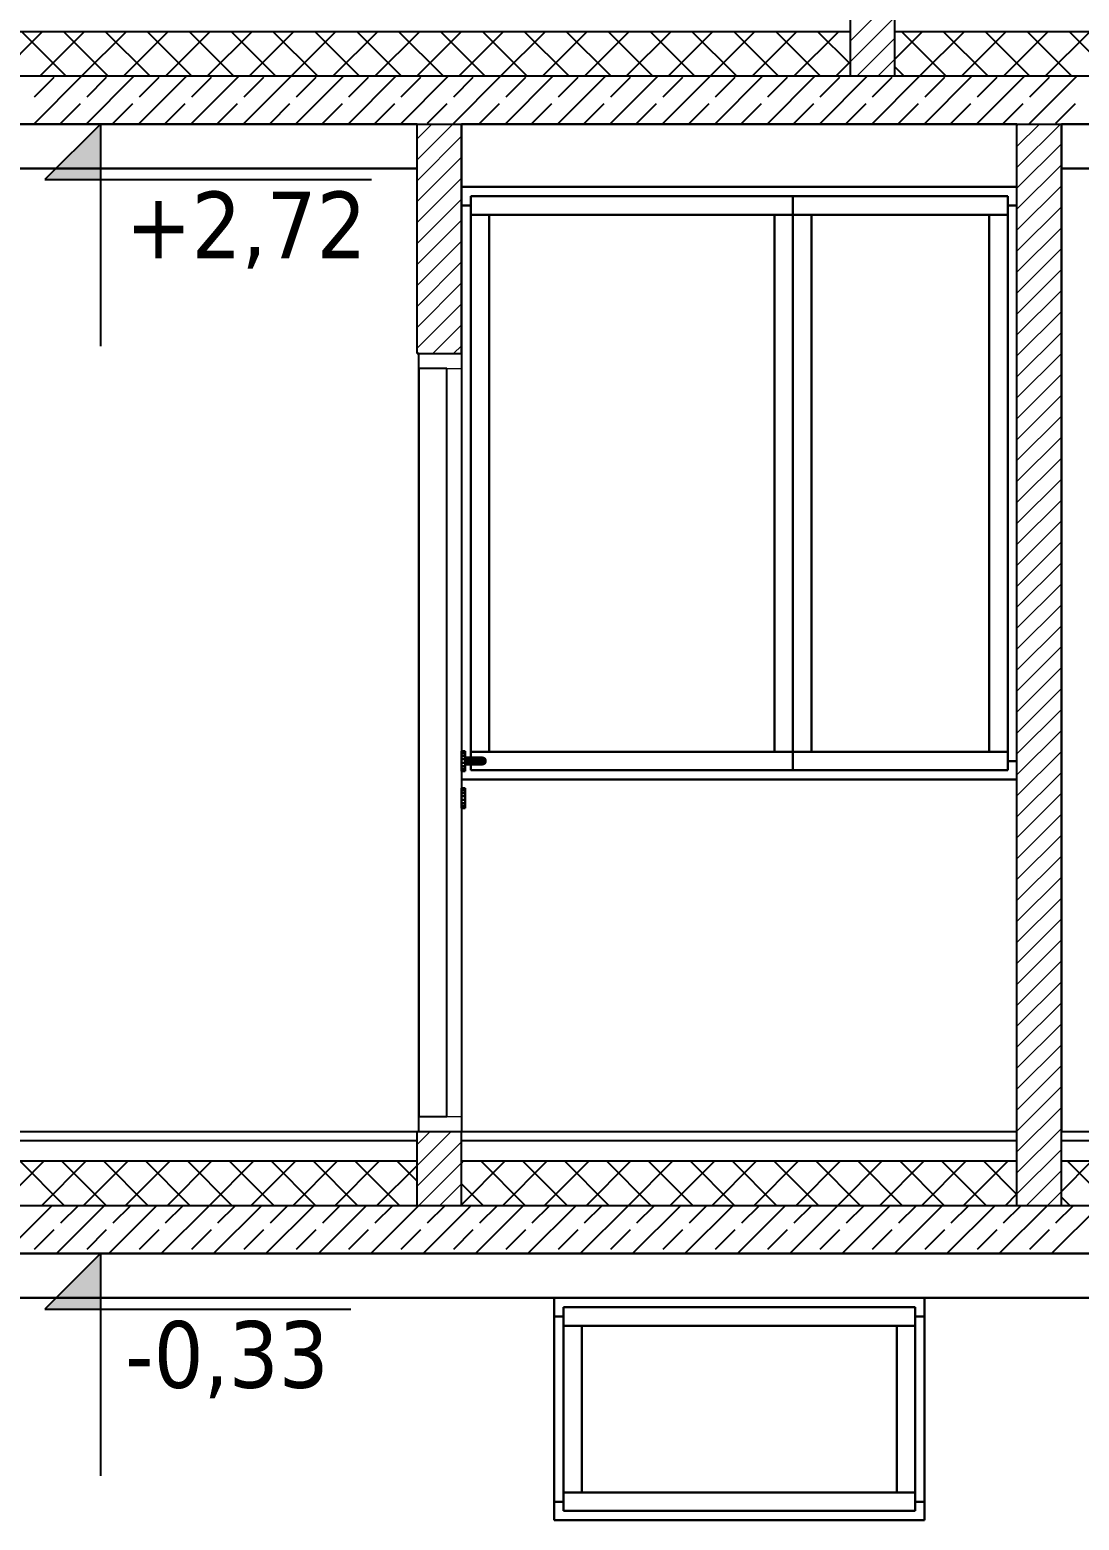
# Model space of a CAD drawing. Header units: millimetres. Extents: x 4647 to 73915, y -13612 to -8141.
# Drawn here: x 6722.8 to 7006.2, y -11178.6 to -10776.1 of the extents above; entities that cross this region are included whole.
import ezdxf

# ---------------------------------------------------------------- set-up
doc = ezdxf.new("R2010")
doc.units = ezdxf.units.MM
for name, color, linetype in [('Drzwi ArchiCAD', 7, 'Continuous'), ('Konstrukcja - wieńce', 7, 'Continuous'), ('Konstrukcja - Ściany zew', 7, 'Continuous'), ('Okna ArchiCADa', 7, 'Continuous'), ('WIDOK', 7, 'Continuous'), ('Wymiarowanie - Ogólne', 7, 'Continuous')]:
    doc.layers.add(name, color=color, linetype=linetype)
doc.styles.add('GENERATED_STYLE_2', font='tahoma.ttf')

msp = doc.modelspace()

# ---------------------------------------------------------------- hatches: boundary and pattern name
at = {"layer": 'Wymiarowanie - Ogólne', "linetype": 'Continuous', "lineweight": 25}
for points in [[(6741.93, -10801.57), (6726.93, -10816.57), (6741.93, -10816.57)], [(6741.93, -11106.57), (6726.93, -11121.57), (6741.93, -11121.57)]]:
    msp.add_hatch(color=161, dxfattribs=at).paths.add_polyline_path(points, flags=0)

# ---------------------------------------------------------------- linework, layer by layer
for p, q in [((6827.4, -10801.57), (6672.4, -10801.57)), ((6827.4, -10813.57), (6827.4, -10801.57)), ((6839.4, -10801.57), (6839.4, -10818.57)), ((6989.39, -10801.57), (6839.4, -10801.57)), ((6989.39, -10818.57), (6989.39, -10801.57)), ((7001.39, -10801.57), (7001.39, -10813.57)), ((7374.4, -10801.57), (7001.39, -10801.57)), ((6672.4, -10813.57), (6827.4, -10813.57)), ((6827.4, -10813.57), (6672.4, -10813.57)), ((6827.4, -10863.57), (6827.4, -10813.57)), ((7001.39, -10813.57), (7374.4, -10813.57)), ((7001.39, -10813.57), (7001.39, -11073.57)), ((7374.4, -10813.57), (7001.39, -10813.57)), ((6839.4, -10818.57), (6989.39, -10818.57)), ((6989.39, -10818.57), (6839.4, -10818.57)), ((6839.4, -10818.57), (6839.4, -10823.57)), ((6841.89, -10823.57), (6841.89, -10821.07)), ((6841.89, -10821.07), (6986.89, -10821.07)), ((6841.89, -10821.07), (6841.89, -10826.07)), ((6928.89, -10821.07), (6841.89, -10821.07)), ((6928.89, -10826.07), (6928.89, -10821.07)), ((6928.89, -10821.07), (6928.89, -10826.07)), ((6986.89, -10821.07), (6928.89, -10821.07)), ((6986.89, -10821.07), (6986.89, -10823.57)), ((6986.89, -10826.07), (6986.89, -10821.07)), ((6989.39, -10823.57), (6989.39, -10818.57)), ((6839.4, -10823.57), (6839.4, -10970.87)), ((6841.89, -10823.57), (6839.4, -10823.57)), ((6839.4, -10823.57), (6841.89, -10823.57)), ((6841.89, -10972.58), (6841.89, -10823.57)), ((6989.39, -10823.57), (6986.89, -10823.57)), ((6986.89, -10823.57), (6986.89, -10973.57)), ((6986.89, -10823.57), (6989.39, -10823.57)), ((6989.39, -10973.57), (6989.39, -10823.57)), ((6846.89, -10826.07), (6841.89, -10826.07)), ((6841.89, -10826.07), (6841.89, -10971.07)), ((6841.89, -10826.07), (6846.89, -10826.07)), ((6846.89, -10971.07), (6846.89, -10826.07)), ((6846.89, -10826.07), (6923.89, -10826.07)), ((6923.89, -10826.07), (6846.89, -10826.07)), ((6846.89, -10826.07), (6846.89, -10971.07)), ((6928.89, -10826.07), (6923.89, -10826.07)), ((6923.89, -10826.07), (6923.89, -10971.07)), ((6923.89, -10826.07), (6928.89, -10826.07)), ((6923.89, -10971.07), (6923.89, -10826.07)), ((6928.89, -10971.07), (6928.89, -10826.07)), ((6933.89, -10826.07), (6928.89, -10826.07)), ((6928.89, -10826.07), (6928.89, -10971.07)), ((6928.89, -10826.07), (6933.89, -10826.07)), ((6933.89, -10971.07), (6933.89, -10826.07)), ((6933.89, -10826.07), (6981.89, -10826.07)), ((6981.89, -10826.07), (6933.89, -10826.07)), ((6933.89, -10826.07), (6933.89, -10971.07)), ((6986.89, -10826.07), (6981.89, -10826.07)), ((6981.89, -10826.07), (6981.89, -10971.07)), ((6981.89, -10826.07), (6986.89, -10826.07)), ((6981.89, -10971.07), (6981.89, -10826.07)), ((6986.89, -10971.07), (6986.89, -10826.07)), ((6827.9, -10863.57), (6827.4, -10863.57)), ((6827.9, -11073.57), (6827.9, -10863.57)), ((6835.4, -10867.57), (6827.9, -10867.57)), ((6827.9, -10867.57), (6827.9, -11069.57)), ((6835.4, -11069.57), (6835.4, -10867.57)), ((6839.41, -10970.87), (6839.4, -10970.87)), ((6839.4, -10970.87), (6839.4, -10971.03)), ((6839.4, -10970.87), (6840.4, -10970.87)), ((6839.4, -10971.03), (6839.41, -10971.03)), ((6839.41, -10971.03), (6839.4, -10971.03)), ((6839.4, -10971.03), (6839.4, -10971.5)), ((6839.4, -10971.5), (6839.41, -10971.5)), ((6839.41, -10971.5), (6839.4, -10971.5)), ((6839.4, -10971.5), (6839.4, -10972.22)), ((6839.4, -10972.22), (6839.41, -10972.22)), ((6839.41, -10972.22), (6839.4, -10972.22)), ((6839.4, -10972.22), (6839.4, -10973.1)), ((6839.4, -10973.1), (6839.41, -10973.1)), ((6839.41, -10973.1), (6839.4, -10973.1)), ((6839.4, -10973.1), (6839.4, -10974.04)), ((6839.4, -10974.04), (6839.41, -10974.04)), ((6839.41, -10974.04), (6839.4, -10974.04)), ((6839.4, -10974.04), (6839.4, -10974.92)), ((6840.39, -10970.87), (6839.41, -10970.87)), ((6839.41, -10970.87), (6839.41, -10971.03)), ((6839.41, -10971.03), (6839.41, -10970.87)), ((6839.41, -10971.03), (6840.39, -10971.03)), ((6840.39, -10971.03), (6839.41, -10971.03)), ((6839.41, -10971.03), (6839.41, -10971.5)), ((6839.41, -10971.5), (6839.41, -10971.03)), ((6839.41, -10971.5), (6840.39, -10971.5)), ((6840.39, -10971.5), (6839.41, -10971.5)), ((6839.41, -10971.5), (6839.41, -10972.22)), ((6839.41, -10972.22), (6839.41, -10971.5)), ((6839.41, -10972.22), (6840.39, -10972.22)), ((6840.39, -10972.22), (6839.41, -10972.22)), ((6839.41, -10972.22), (6839.41, -10973.1)), ((6839.41, -10973.1), (6839.41, -10972.22)), ((6839.41, -10973.1), (6840.39, -10973.1)), ((6840.39, -10973.1), (6839.41, -10973.1)), ((6839.41, -10973.1), (6839.41, -10974.04)), ((6839.41, -10974.04), (6839.41, -10973.1)), ((6839.41, -10974.04), (6840.39, -10974.04)), ((6840.39, -10974.04), (6839.41, -10974.04)), ((6839.41, -10974.04), (6839.41, -10974.92)), ((6839.41, -10974.92), (6839.41, -10974.04)), ((6840.4, -10970.87), (6840.39, -10970.87)), ((6840.39, -10970.87), (6840.39, -10971.03)), ((6840.39, -10971.03), (6840.39, -10970.87)), ((6840.39, -10971.03), (6840.4, -10971.03)), ((6840.4, -10971.03), (6840.39, -10971.03)), ((6840.39, -10971.03), (6840.39, -10971.5)), ((6840.39, -10971.5), (6840.39, -10971.03)), ((6840.39, -10971.5), (6840.4, -10971.5)), ((6840.4, -10971.5), (6840.39, -10971.5)), ((6840.39, -10971.5), (6840.39, -10972.22)), ((6840.39, -10972.22), (6840.39, -10971.5)), ((6840.39, -10972.22), (6840.4, -10972.22)), ((6840.4, -10972.22), (6840.39, -10972.22)), ((6840.39, -10972.22), (6840.39, -10973.1)), ((6840.39, -10973.1), (6840.39, -10972.22)), ((6840.39, -10973.1), (6840.4, -10973.1)), ((6840.4, -10973.1), (6840.39, -10973.1)), ((6840.39, -10973.1), (6840.39, -10974.04)), ((6840.39, -10974.04), (6840.39, -10973.1)), ((6840.39, -10974.04), (6840.4, -10974.04)), ((6840.4, -10974.04), (6840.39, -10974.04)), ((6840.39, -10974.04), (6840.39, -10974.92)), ((6840.39, -10974.92), (6840.39, -10974.04)), ((6840.4, -10971.03), (6840.4, -10970.87)), ((6840.4, -10970.87), (6840.4, -10972.58)), ((6840.4, -10971.5), (6840.4, -10971.03)), ((6840.4, -10972.22), (6840.4, -10971.5)), ((6840.4, -10973.1), (6840.4, -10972.22)), ((6840.4, -10972.58), (6840.4, -10972.7)), ((6843.42, -10972.58), (6840.4, -10972.58)), ((6840.4, -10972.58), (6841.89, -10972.58)), ((6840.4, -10972.7), (6843.47, -10972.7)), ((6840.4, -10972.7), (6840.4, -10972.93)), ((6843.47, -10972.7), (6840.4, -10972.7)), ((6840.4, -10972.93), (6843.5, -10972.93)), ((6840.4, -10972.93), (6840.4, -10973.23)), ((6843.5, -10972.93), (6840.4, -10972.93)), ((6840.4, -10974.04), (6840.4, -10973.1)), ((6840.4, -10973.23), (6843.52, -10973.23)), ((6840.4, -10973.23), (6840.4, -10973.57)), ((6843.52, -10973.23), (6840.4, -10973.23)), ((6840.4, -10973.57), (6840.4, -10973.91)), ((6843.53, -10973.57), (6840.4, -10973.57)), ((6840.4, -10973.57), (6843.53, -10973.57)), ((6840.4, -10973.91), (6843.52, -10973.91)), ((6840.4, -10973.91), (6840.4, -10974.21)), ((6843.52, -10973.91), (6840.4, -10973.91)), ((6840.4, -10974.92), (6840.4, -10974.04)), ((6840.4, -10974.21), (6843.5, -10974.21)), ((6840.4, -10974.21), (6840.4, -10974.43)), ((6843.5, -10974.21), (6840.4, -10974.21)), ((6840.4, -10974.43), (6843.47, -10974.43)), ((6840.4, -10974.43), (6840.4, -10974.55)), ((6843.47, -10974.43), (6840.4, -10974.43)), ((6841.89, -10971.07), (6846.89, -10971.07)), ((6846.89, -10971.07), (6841.89, -10971.07)), ((6841.89, -10971.07), (6841.89, -10972.58)), ((6841.89, -10972.58), (6845.07, -10972.58)), ((6843.47, -10972.7), (6843.42, -10972.58)), ((6843.42, -10972.58), (6843.47, -10972.7)), ((6844.24, -10972.58), (6843.42, -10972.58)), ((6843.42, -10974.55), (6843.47, -10974.43)), ((6843.47, -10974.43), (6843.42, -10974.55)), ((6843.5, -10972.93), (6843.47, -10972.7)), ((6843.47, -10972.7), (6844.41, -10972.7)), ((6843.47, -10972.7), (6843.5, -10972.93)), ((6844.41, -10972.7), (6843.47, -10972.7)), ((6843.47, -10974.43), (6843.5, -10974.21)), ((6843.5, -10974.21), (6843.47, -10974.43)), ((6843.47, -10974.43), (6844.41, -10974.43)), ((6844.41, -10974.43), (6843.47, -10974.43)), ((6843.52, -10973.23), (6843.5, -10972.93)), ((6843.5, -10972.93), (6844.55, -10972.93)), ((6843.5, -10972.93), (6843.52, -10973.23)), ((6844.55, -10972.93), (6843.5, -10972.93)), ((6843.5, -10974.21), (6843.52, -10973.91)), ((6843.52, -10973.91), (6843.5, -10974.21)), ((6843.5, -10974.21), (6844.55, -10974.21)), ((6844.55, -10974.21), (6843.5, -10974.21)), ((6843.53, -10973.57), (6843.52, -10973.23)), ((6843.52, -10973.23), (6844.64, -10973.23)), ((6843.52, -10973.23), (6843.53, -10973.57)), ((6844.64, -10973.23), (6843.52, -10973.23)), ((6843.52, -10973.91), (6843.53, -10973.57)), ((6843.53, -10973.57), (6843.52, -10973.91)), ((6843.52, -10973.91), (6844.64, -10973.91)), ((6844.64, -10973.91), (6843.52, -10973.91)), ((6844.67, -10973.57), (6843.53, -10973.57)), ((6843.53, -10973.57), (6844.67, -10973.57)), ((6844.41, -10972.7), (6844.24, -10972.58)), ((6844.24, -10972.58), (6844.41, -10972.7)), ((6844.85, -10972.58), (6844.24, -10972.58)), ((6844.24, -10974.55), (6844.41, -10974.43)), ((6844.41, -10974.43), (6844.24, -10974.55)), ((6844.55, -10972.93), (6844.41, -10972.7)), ((6844.41, -10972.7), (6845.15, -10972.7)), ((6844.41, -10972.7), (6844.55, -10972.93)), ((6845.15, -10972.7), (6844.41, -10972.7)), ((6844.41, -10974.43), (6844.55, -10974.21)), ((6844.55, -10974.21), (6844.41, -10974.43)), ((6844.41, -10974.43), (6845.15, -10974.43)), ((6845.15, -10974.43), (6844.41, -10974.43)), ((6844.64, -10973.23), (6844.55, -10972.93)), ((6844.55, -10972.93), (6845.39, -10972.93)), ((6844.55, -10972.93), (6844.64, -10973.23)), ((6845.39, -10972.93), (6844.55, -10972.93)), ((6844.55, -10974.21), (6844.64, -10973.91)), ((6844.64, -10973.91), (6844.55, -10974.21)), ((6844.55, -10974.21), (6845.39, -10974.21)), ((6845.39, -10974.21), (6844.55, -10974.21)), ((6844.67, -10973.57), (6844.64, -10973.23)), ((6844.64, -10973.23), (6845.54, -10973.23)), ((6844.64, -10973.23), (6844.67, -10973.57)), ((6845.54, -10973.23), (6844.64, -10973.23)), ((6844.64, -10973.91), (6844.67, -10973.57)), ((6844.67, -10973.57), (6844.64, -10973.91)), ((6844.64, -10973.91), (6845.54, -10973.91)), ((6845.54, -10973.91), (6844.64, -10973.91)), ((6845.6, -10973.57), (6844.67, -10973.57)), ((6844.67, -10973.57), (6845.6, -10973.57)), ((6845.15, -10972.7), (6844.85, -10972.58)), ((6844.85, -10972.58), (6845.15, -10972.7)), ((6845.07, -10972.58), (6844.85, -10972.58)), ((6844.85, -10974.55), (6845.15, -10974.43)), ((6845.15, -10974.43), (6844.85, -10974.55)), ((6845.4, -10972.7), (6845.07, -10972.58)), ((6845.07, -10972.58), (6845.4, -10972.7)), ((6845.07, -10974.55), (6845.4, -10974.43)), ((6845.4, -10974.43), (6845.07, -10974.55)), ((6845.39, -10972.93), (6845.15, -10972.7)), ((6845.15, -10972.7), (6845.4, -10972.7)), ((6845.4, -10972.7), (6845.15, -10972.7)), ((6845.15, -10972.7), (6845.39, -10972.93)), ((6845.15, -10974.43), (6845.39, -10974.21)), ((6845.39, -10974.21), (6845.15, -10974.43)), ((6845.15, -10974.43), (6845.4, -10974.43)), ((6845.4, -10974.43), (6845.15, -10974.43)), ((6845.54, -10973.23), (6845.39, -10972.93)), ((6845.39, -10972.93), (6845.67, -10972.93)), ((6845.67, -10972.93), (6845.39, -10972.93)), ((6845.39, -10972.93), (6845.54, -10973.23)), ((6845.39, -10974.21), (6845.54, -10973.91)), ((6845.54, -10973.91), (6845.39, -10974.21)), ((6845.39, -10974.21), (6845.67, -10974.21)), ((6845.67, -10974.21), (6845.39, -10974.21)), ((6845.67, -10972.93), (6845.4, -10972.7)), ((6845.4, -10972.7), (6845.67, -10972.93)), ((6845.4, -10974.43), (6845.67, -10974.21)), ((6845.67, -10974.21), (6845.4, -10974.43)), ((6845.6, -10973.57), (6845.54, -10973.23)), ((6845.54, -10973.23), (6845.84, -10973.23)), ((6845.84, -10973.23), (6845.54, -10973.23)), ((6845.54, -10973.23), (6845.6, -10973.57)), ((6845.54, -10973.91), (6845.6, -10973.57)), ((6845.6, -10973.57), (6845.54, -10973.91)), ((6845.54, -10973.91), (6845.84, -10973.91)), ((6845.84, -10973.91), (6845.54, -10973.91)), ((6845.9, -10973.57), (6845.6, -10973.57)), ((6845.6, -10973.57), (6845.9, -10973.57)), ((6845.84, -10973.23), (6845.67, -10972.93)), ((6845.67, -10972.93), (6845.84, -10973.23)), ((6845.67, -10974.21), (6845.84, -10973.91)), ((6845.84, -10973.91), (6845.67, -10974.21)), ((6845.9, -10973.57), (6845.84, -10973.23)), ((6845.84, -10973.23), (6845.9, -10973.57)), ((6845.84, -10973.91), (6845.9, -10973.57)), ((6845.9, -10973.57), (6845.84, -10973.91)), ((6923.89, -10971.07), (6846.89, -10971.07)), ((6846.89, -10971.07), (6923.89, -10971.07)), ((6923.89, -10971.07), (6928.89, -10971.07)), ((6928.89, -10971.07), (6923.89, -10971.07)), ((6928.89, -10976.07), (6928.89, -10971.07)), ((6928.89, -10971.07), (6933.89, -10971.07)), ((6933.89, -10971.07), (6928.89, -10971.07)), ((6928.89, -10971.07), (6928.89, -10976.07)), ((6981.89, -10971.07), (6933.89, -10971.07)), ((6933.89, -10971.07), (6981.89, -10971.07)), ((6981.89, -10971.07), (6986.89, -10971.07)), ((6986.89, -10971.07), (6981.89, -10971.07)), ((6986.89, -10976.07), (6986.89, -10971.07)), ((6986.89, -10973.57), (6989.39, -10973.57)), ((6989.39, -10973.57), (6986.89, -10973.57)), ((6986.89, -10973.57), (6986.89, -10976.07)), ((6989.39, -10978.57), (6989.39, -10973.57)), ((6839.4, -10974.92), (6839.41, -10974.92)), ((6839.41, -10974.92), (6839.4, -10974.92)), ((6839.4, -10974.92), (6839.4, -10975.64)), ((6839.4, -10975.64), (6839.41, -10975.64)), ((6839.41, -10975.64), (6839.4, -10975.64)), ((6839.4, -10975.64), (6839.4, -10976.11)), ((6839.4, -10976.11), (6839.41, -10976.11)), ((6839.41, -10976.11), (6839.4, -10976.11)), ((6839.4, -10976.11), (6839.4, -10976.27)), ((6839.4, -10976.27), (6839.41, -10976.27)), ((6840.4, -10976.27), (6839.4, -10976.27)), ((6839.4, -10976.27), (6839.4, -10978.57)), ((6839.41, -10974.92), (6840.39, -10974.92)), ((6840.39, -10974.92), (6839.41, -10974.92)), ((6839.41, -10974.92), (6839.41, -10975.64)), ((6839.41, -10975.64), (6839.41, -10974.92)), ((6839.41, -10975.64), (6840.39, -10975.64)), ((6840.39, -10975.64), (6839.41, -10975.64)), ((6839.41, -10975.64), (6839.41, -10976.11)), ((6839.41, -10976.11), (6839.41, -10975.64)), ((6839.41, -10976.11), (6840.39, -10976.11)), ((6840.39, -10976.11), (6839.41, -10976.11)), ((6839.41, -10976.11), (6839.41, -10976.27)), ((6839.41, -10976.27), (6839.41, -10976.11)), ((6839.41, -10976.27), (6840.39, -10976.27)), ((6840.39, -10974.92), (6840.4, -10974.92)), ((6840.4, -10974.92), (6840.39, -10974.92)), ((6840.39, -10974.92), (6840.39, -10975.64)), ((6840.39, -10975.64), (6840.39, -10974.92)), ((6840.39, -10975.64), (6840.4, -10975.64)), ((6840.4, -10975.64), (6840.39, -10975.64)), ((6840.39, -10975.64), (6840.39, -10976.11)), ((6840.39, -10976.11), (6840.39, -10975.64)), ((6840.39, -10976.11), (6840.4, -10976.11)), ((6840.4, -10976.11), (6840.39, -10976.11)), ((6840.39, -10976.11), (6840.39, -10976.27)), ((6840.39, -10976.27), (6840.39, -10976.11)), ((6840.39, -10976.27), (6840.4, -10976.27)), ((6840.4, -10974.55), (6843.42, -10974.55)), ((6841.89, -10974.55), (6840.4, -10974.55)), ((6840.4, -10974.55), (6840.4, -10976.27)), ((6840.4, -10975.64), (6840.4, -10974.92)), ((6840.4, -10976.11), (6840.4, -10975.64)), ((6840.4, -10976.27), (6840.4, -10976.11)), ((6841.89, -10976.07), (6841.89, -10974.55)), ((6845.07, -10974.55), (6841.89, -10974.55)), ((6841.89, -10974.55), (6841.89, -10976.07)), ((6986.89, -10976.07), (6841.89, -10976.07)), ((6841.89, -10976.07), (6928.89, -10976.07)), ((6843.42, -10974.55), (6844.24, -10974.55)), ((6844.24, -10974.55), (6844.85, -10974.55)), ((6844.85, -10974.55), (6845.07, -10974.55)), ((6928.89, -10976.07), (6986.89, -10976.07)), ((6989.39, -10978.57), (6839.4, -10978.57)), ((6839.4, -10978.57), (6839.4, -10980.87)), ((6839.4, -10978.57), (6989.39, -10978.57)), ((6839.4, -10980.87), (6839.4, -10981.03)), ((6839.41, -10980.87), (6839.4, -10980.87)), ((6839.4, -10980.87), (6840.4, -10980.87)), ((6839.4, -10981.03), (6839.41, -10981.03)), ((6839.4, -10981.03), (6839.4, -10981.5)), ((6839.41, -10981.03), (6839.4, -10981.03)), ((6839.4, -10981.5), (6839.41, -10981.5)), ((6839.4, -10981.5), (6839.4, -10982.22)), ((6839.41, -10981.5), (6839.4, -10981.5)), ((6839.4, -10982.22), (6839.41, -10982.22)), ((6839.4, -10982.22), (6839.4, -10983.1)), ((6839.41, -10982.22), (6839.4, -10982.22)), ((6839.41, -10980.87), (6839.41, -10981.03)), ((6840.39, -10980.87), (6839.41, -10980.87)), ((6839.41, -10981.03), (6839.41, -10980.87)), ((6839.41, -10981.03), (6840.39, -10981.03)), ((6839.41, -10981.03), (6839.41, -10981.5)), ((6840.39, -10981.03), (6839.41, -10981.03)), ((6839.41, -10981.5), (6839.41, -10981.03)), ((6839.41, -10981.5), (6840.39, -10981.5)), ((6839.41, -10981.5), (6839.41, -10982.22)), ((6840.39, -10981.5), (6839.41, -10981.5)), ((6839.41, -10982.22), (6839.41, -10981.5)), ((6839.41, -10982.22), (6840.39, -10982.22)), ((6839.41, -10982.22), (6839.41, -10983.1)), ((6840.39, -10982.22), (6839.41, -10982.22)), ((6839.41, -10983.1), (6839.41, -10982.22)), ((6840.39, -10980.87), (6840.39, -10981.03)), ((6840.4, -10980.87), (6840.39, -10980.87)), ((6840.39, -10981.03), (6840.39, -10980.87)), ((6840.39, -10981.03), (6840.4, -10981.03)), ((6840.39, -10981.03), (6840.39, -10981.5)), ((6840.4, -10981.03), (6840.39, -10981.03)), ((6840.39, -10981.5), (6840.39, -10981.03)), ((6840.39, -10981.5), (6840.4, -10981.5)), ((6840.39, -10981.5), (6840.39, -10982.22)), ((6840.4, -10981.5), (6840.39, -10981.5)), ((6840.39, -10982.22), (6840.39, -10981.5)), ((6840.39, -10982.22), (6840.4, -10982.22)), ((6840.39, -10982.22), (6840.39, -10983.1)), ((6840.4, -10982.22), (6840.39, -10982.22)), ((6840.39, -10983.1), (6840.39, -10982.22)), ((6840.4, -10981.03), (6840.4, -10980.87)), ((6840.4, -10980.87), (6840.4, -10982.93)), ((6840.4, -10981.5), (6840.4, -10981.03)), ((6840.4, -10982.22), (6840.4, -10981.5)), ((6840.4, -10983.1), (6840.4, -10982.22)), ((6989.39, -11073.57), (6989.39, -10978.57)), ((6839.4, -10983.1), (6839.4, -10984.04)), ((6839.41, -10983.1), (6839.4, -10983.1)), ((6839.4, -10983.1), (6839.41, -10983.1)), ((6839.4, -10984.04), (6839.4, -10984.92)), ((6839.41, -10984.04), (6839.4, -10984.04)), ((6839.4, -10984.04), (6839.41, -10984.04)), ((6839.4, -10984.92), (6839.4, -10985.64)), ((6839.41, -10984.92), (6839.4, -10984.92)), ((6839.4, -10984.92), (6839.41, -10984.92)), ((6839.4, -10985.64), (6839.4, -10986.11)), ((6839.41, -10985.64), (6839.4, -10985.64)), ((6839.4, -10985.64), (6839.41, -10985.64)), ((6839.4, -10986.11), (6839.4, -10986.27)), ((6839.41, -10986.11), (6839.4, -10986.11)), ((6839.4, -10986.11), (6839.41, -10986.11)), ((6839.4, -10986.27), (6839.41, -10986.27)), ((6840.4, -10986.27), (6839.4, -10986.27)), ((6839.4, -10986.27), (6839.4, -11073.57)), ((6839.41, -10983.1), (6839.41, -10984.04)), ((6840.39, -10983.1), (6839.41, -10983.1)), ((6839.41, -10983.1), (6840.39, -10983.1)), ((6839.41, -10984.04), (6839.41, -10983.1)), ((6839.41, -10984.04), (6839.41, -10984.92)), ((6840.39, -10984.04), (6839.41, -10984.04)), ((6839.41, -10984.04), (6840.39, -10984.04)), ((6839.41, -10984.92), (6839.41, -10984.04)), ((6839.41, -10984.92), (6839.41, -10985.64)), ((6840.39, -10984.92), (6839.41, -10984.92)), ((6839.41, -10984.92), (6840.39, -10984.92)), ((6839.41, -10985.64), (6839.41, -10984.92)), ((6839.41, -10985.64), (6839.41, -10986.11)), ((6840.39, -10985.64), (6839.41, -10985.64)), ((6839.41, -10985.64), (6840.39, -10985.64)), ((6839.41, -10986.11), (6839.41, -10985.64)), ((6839.41, -10986.11), (6839.41, -10986.27)), ((6840.39, -10986.11), (6839.41, -10986.11)), ((6839.41, -10986.11), (6840.39, -10986.11)), ((6839.41, -10986.27), (6839.41, -10986.11)), ((6839.41, -10986.27), (6840.39, -10986.27)), ((6840.39, -10983.1), (6840.39, -10984.04)), ((6840.4, -10983.1), (6840.39, -10983.1)), ((6840.39, -10983.1), (6840.4, -10983.1)), ((6840.39, -10984.04), (6840.39, -10983.1)), ((6840.39, -10984.04), (6840.39, -10984.92)), ((6840.4, -10984.04), (6840.39, -10984.04)), ((6840.39, -10984.04), (6840.4, -10984.04)), ((6840.39, -10984.92), (6840.39, -10984.04)), ((6840.39, -10984.92), (6840.39, -10985.64)), ((6840.4, -10984.92), (6840.39, -10984.92)), ((6840.39, -10984.92), (6840.4, -10984.92)), ((6840.39, -10985.64), (6840.39, -10984.92)), ((6840.39, -10985.64), (6840.39, -10986.11)), ((6840.4, -10985.64), (6840.39, -10985.64)), ((6840.39, -10985.64), (6840.4, -10985.64)), ((6840.39, -10986.11), (6840.39, -10985.64)), ((6840.39, -10986.11), (6840.39, -10986.27)), ((6840.4, -10986.11), (6840.39, -10986.11)), ((6840.39, -10986.11), (6840.4, -10986.11)), ((6840.39, -10986.27), (6840.39, -10986.11)), ((6840.39, -10986.27), (6840.4, -10986.27)), ((6840.4, -10982.93), (6840.4, -10983.13)), ((6840.4, -10984.04), (6840.4, -10983.1)), ((6840.4, -10983.13), (6840.4, -10986.27)), ((6840.4, -10984.92), (6840.4, -10984.04)), ((6840.4, -10985.64), (6840.4, -10984.92)), ((6840.4, -10986.11), (6840.4, -10985.64)), ((6840.4, -10986.27), (6840.4, -10986.11)), ((6827.9, -11069.57), (6835.4, -11069.57)), ((6672.4, -11073.57), (6827.9, -11073.57)), ((6839.4, -11073.57), (6989.39, -11073.57)), ((7001.39, -11073.57), (7374.4, -11073.57)), ((7374.4, -11106.57), (6672.4, -11106.57)), ((6672.4, -11118.57), (7374.4, -11118.57)), ((6864.41, -11118.57), (6672.4, -11118.57)), ((6864.41, -11178.57), (6864.41, -11118.57)), ((6964.41, -11118.57), (6864.41, -11118.57)), ((6864.41, -11118.57), (6864.41, -11123.57)), ((7224.42, -11118.57), (6964.41, -11118.57)), ((6964.41, -11118.57), (6964.41, -11178.57)), ((6964.41, -11123.57), (6964.41, -11118.57)), ((6866.91, -11123.57), (6866.91, -11121.07)), ((6866.91, -11121.07), (6961.91, -11121.07)), ((6961.91, -11121.07), (6866.91, -11121.07)), ((6866.91, -11121.07), (6866.91, -11126.07)), ((6961.91, -11121.07), (6961.91, -11123.57)), ((6961.91, -11126.07), (6961.91, -11121.07)), ((6866.91, -11123.57), (6864.41, -11123.57)), ((6864.41, -11123.57), (6864.41, -11173.57)), ((6864.41, -11123.57), (6866.91, -11123.57)), ((6866.91, -11173.57), (6866.91, -11123.57)), ((6871.91, -11126.07), (6866.91, -11126.07)), ((6866.91, -11126.07), (6866.91, -11171.07)), ((6866.91, -11126.07), (6871.91, -11126.07)), ((6871.91, -11171.07), (6871.91, -11126.07)), ((6871.91, -11126.07), (6956.91, -11126.07)), ((6956.91, -11126.07), (6871.91, -11126.07)), ((6871.91, -11126.07), (6871.91, -11171.07)), ((6961.91, -11126.07), (6956.91, -11126.07)), ((6956.91, -11126.07), (6956.91, -11171.07)), ((6956.91, -11126.07), (6961.91, -11126.07)), ((6956.91, -11171.07), (6956.91, -11126.07)), ((6961.91, -11123.57), (6961.91, -11173.57)), ((6964.41, -11123.57), (6961.91, -11123.57)), ((6961.91, -11123.57), (6964.41, -11123.57)), ((6961.91, -11171.07), (6961.91, -11126.07)), ((6964.41, -11173.57), (6964.41, -11123.57)), ((6866.91, -11171.07), (6871.91, -11171.07)), ((6871.91, -11171.07), (6866.91, -11171.07)), ((6866.91, -11171.07), (6866.91, -11176.07)), ((6956.91, -11171.07), (6871.91, -11171.07)), ((6871.91, -11171.07), (6956.91, -11171.07)), ((6956.91, -11171.07), (6961.91, -11171.07)), ((6961.91, -11171.07), (6956.91, -11171.07)), ((6961.91, -11176.07), (6961.91, -11171.07)), ((6864.41, -11173.57), (6866.91, -11173.57)), ((6866.91, -11173.57), (6864.41, -11173.57)), ((6864.41, -11173.57), (6864.41, -11178.57)), ((6866.91, -11176.07), (6866.91, -11173.57)), ((6961.91, -11173.57), (6964.41, -11173.57)), ((6964.41, -11173.57), (6961.91, -11173.57)), ((6961.91, -11173.57), (6961.91, -11176.07)), ((6964.41, -11178.57), (6964.41, -11173.57)), ((6964.41, -11178.57), (6864.41, -11178.57)), ((6864.41, -11178.57), (6964.41, -11178.57)), ((6961.91, -11176.07), (6866.91, -11176.07)), ((6866.91, -11176.07), (6961.91, -11176.07))]:
    msp.add_line(p, q)
at = {"layer": 'Drzwi ArchiCAD', "color": 30, "lineweight": 20}
for p, q in [((6827.9, -10863.57), (6839.4, -10863.57)), ((6827.9, -10867.57), (6827.9, -10863.57)), ((6839.4, -10867.57), (6839.4, -10863.57)), ((6827.9, -10867.57), (6839.4, -10867.57)), ((6827.9, -11073.57), (6827.9, -11069.57)), ((6827.9, -11069.57), (6839.4, -11069.57)), ((6839.4, -11073.57), (6839.4, -11069.57)), ((6827.9, -11073.57), (6839.4, -11073.57))]:
    msp.add_line(p, q, dxfattribs=at)
at = {"layer": 'Drzwi ArchiCAD', "color": 30, "lineweight": 18}
for p, q in [((6827.9, -11069.57), (6827.9, -10867.57)), ((6835.4, -10867.57), (6839.4, -10867.57)), ((6835.4, -10872.57), (6835.4, -10867.57)), ((6839.4, -10872.57), (6839.4, -10867.57)), ((6835.4, -11064.57), (6835.4, -10872.57)), ((6839.4, -11064.57), (6839.4, -10872.57)), ((6839.41, -10970.87), (6839.4, -10970.87)), ((6840.39, -10970.87), (6839.41, -10970.87)), ((6840.4, -10970.87), (6840.39, -10970.87)), ((6840.4, -10970.87), (6840.4, -10971.03)), ((6840.4, -10971.03), (6840.4, -10971.5)), ((6840.4, -10971.5), (6840.4, -10972.22)), ((6840.4, -10972.22), (6840.4, -10973.1)), ((6840.4, -10972.58), (6843.42, -10972.58)), ((6840.4, -10973.1), (6840.4, -10974.04)), ((6840.4, -10974.04), (6840.4, -10974.92)), ((6843.42, -10972.58), (6844.24, -10972.58)), ((6844.24, -10972.58), (6844.85, -10972.58)), ((6844.41, -10972.7), (6844.55, -10972.93)), ((6844.55, -10974.21), (6844.41, -10974.43)), ((6844.55, -10972.93), (6844.64, -10973.23)), ((6844.64, -10973.91), (6844.55, -10974.21)), ((6844.64, -10973.23), (6844.67, -10973.57)), ((6844.67, -10973.57), (6844.64, -10973.91)), ((6844.85, -10972.58), (6845.07, -10972.58)), ((6845.07, -10972.58), (6845.4, -10972.7)), ((6845.4, -10974.43), (6845.07, -10974.55)), ((6845.15, -10972.7), (6845.39, -10972.93)), ((6845.39, -10974.21), (6845.15, -10974.43)), ((6845.39, -10972.93), (6845.54, -10973.23)), ((6845.54, -10973.91), (6845.39, -10974.21)), ((6845.4, -10972.7), (6845.67, -10972.93)), ((6845.67, -10974.21), (6845.4, -10974.43)), ((6845.54, -10973.23), (6845.6, -10973.57)), ((6845.6, -10973.57), (6845.54, -10973.91)), ((6845.67, -10972.93), (6845.84, -10973.23)), ((6845.84, -10973.91), (6845.67, -10974.21)), ((6845.84, -10973.23), (6845.9, -10973.57)), ((6845.9, -10973.57), (6845.84, -10973.91)), ((6839.41, -10976.27), (6839.4, -10976.27)), ((6840.39, -10976.27), (6839.41, -10976.27)), ((6840.4, -10976.27), (6840.39, -10976.27)), ((6840.4, -10974.55), (6843.42, -10974.55)), ((6840.4, -10974.92), (6840.4, -10975.64)), ((6840.4, -10975.64), (6840.4, -10976.11)), ((6840.4, -10976.11), (6840.4, -10976.27)), ((6843.42, -10974.55), (6844.24, -10974.55)), ((6844.24, -10974.55), (6844.85, -10974.55)), ((6844.85, -10974.55), (6845.07, -10974.55)), ((6839.41, -10980.87), (6839.4, -10980.87)), ((6840.39, -10980.87), (6839.41, -10980.87)), ((6840.4, -10980.87), (6840.39, -10980.87)), ((6840.4, -10980.87), (6840.4, -10981.03)), ((6840.4, -10981.03), (6840.4, -10981.5)), ((6840.4, -10981.5), (6840.4, -10982.22)), ((6840.4, -10982.22), (6840.4, -10983.1)), ((6839.41, -10986.27), (6839.4, -10986.27)), ((6840.39, -10986.27), (6839.41, -10986.27)), ((6840.4, -10986.27), (6840.39, -10986.27)), ((6840.4, -10983.1), (6840.4, -10984.04)), ((6840.4, -10984.04), (6840.4, -10984.92)), ((6840.4, -10984.92), (6840.4, -10985.64)), ((6840.4, -10985.64), (6840.4, -10986.11)), ((6840.4, -10986.11), (6840.4, -10986.27)), ((6835.4, -11069.57), (6835.4, -11064.57)), ((6839.4, -11069.57), (6839.4, -11064.57)), ((6835.4, -11069.57), (6839.4, -11069.57))]:
    msp.add_line(p, q, dxfattribs=at)
at = {"layer": 'Konstrukcja - wieńce', "color": 132, "lineweight": 20}
for p, q in [((6672.4, -10813.57), (6827.4, -10813.57)), ((7001.39, -10813.57), (7374.4, -10813.57)), ((6989.39, -10818.57), (6839.4, -10818.57)), ((7374.4, -11118.57), (6672.4, -11118.57))]:
    msp.add_line(p, q, dxfattribs=at)
at = {"layer": 'Konstrukcja - Ściany zew'}
for p, q in [((6944.4, -10788.57), (6944.4, -10498.57)), ((6956.4, -10788.57), (6956.4, -10498.57)), ((6944.4, -10788.57), (6956.4, -10788.57)), ((6827.4, -10801.57), (6839.4, -10801.57)), ((6827.4, -10863.57), (6827.4, -10801.57)), ((6839.4, -10863.57), (6839.4, -10801.57)), ((6989.39, -11093.57), (6989.39, -10801.57)), ((6989.39, -10801.57), (7001.39, -10801.57)), ((7001.39, -11093.57), (7001.39, -10801.57)), ((6827.4, -10863.57), (6839.4, -10863.57)), ((6827.4, -11073.57), (6839.4, -11073.57)), ((6827.4, -11093.57), (6827.4, -11073.57)), ((6839.4, -11093.57), (6839.4, -11073.57)), ((6827.4, -11093.57), (6839.4, -11093.57)), ((6989.39, -11093.57), (7001.39, -11093.57))]:
    msp.add_line(p, q, dxfattribs=at)
at = {"layer": 'Konstrukcja - Ściany zew', "color": 251, "linetype": 'Continuous', "lineweight": 15}
for p, q in [((6944.4, -10779.07), (6956.4, -10767.07)), ((6944.4, -10784.73), (6956.4, -10772.73)), ((6946.22, -10788.57), (6956.4, -10778.38)), ((6951.87, -10788.57), (6956.4, -10784.04)), ((6827.4, -10805.56), (6831.39, -10801.57)), ((6827.4, -10811.22), (6837.05, -10801.57)), ((6827.4, -10816.88), (6839.4, -10804.88)), ((6989.39, -10801.96), (6989.78, -10801.57)), ((6989.39, -10807.62), (6995.44, -10801.57)), ((6989.39, -10813.27), (7001.1, -10801.57)), ((6989.39, -10818.93), (7001.39, -10806.93)), ((6827.4, -10822.53), (6839.4, -10810.53)), ((6989.39, -10824.59), (7001.39, -10812.59)), ((6827.4, -10828.19), (6839.4, -10816.19)), ((6989.39, -10830.24), (7001.39, -10818.24)), ((6827.4, -10833.85), (6839.4, -10821.85)), ((6989.39, -10835.9), (7001.39, -10823.9)), ((6827.4, -10839.5), (6839.4, -10827.5)), ((6989.39, -10841.56), (7001.39, -10829.56)), ((6827.4, -10845.16), (6839.4, -10833.16)), ((6989.39, -10847.21), (7001.39, -10835.21)), ((6827.4, -10850.82), (6839.4, -10838.82)), ((6989.39, -10852.87), (7001.39, -10840.87)), ((6827.4, -10856.47), (6839.4, -10844.47)), ((6989.39, -10858.53), (7001.39, -10846.53)), ((6827.4, -10862.13), (6839.4, -10850.13)), ((6989.39, -10864.18), (7001.39, -10852.18)), ((6831.62, -10863.57), (6839.4, -10855.79)), ((6837.27, -10863.57), (6839.4, -10861.44)), ((6989.39, -10869.84), (7001.39, -10857.84)), ((6989.39, -10875.5), (7001.39, -10863.5)), ((6989.39, -10881.16), (7001.39, -10869.16)), ((6989.39, -10886.81), (7001.39, -10874.81)), ((6989.39, -10892.47), (7001.39, -10880.47)), ((6989.39, -10898.13), (7001.39, -10886.13)), ((6989.39, -10903.78), (7001.39, -10891.78)), ((6989.39, -10909.44), (7001.39, -10897.44)), ((6989.39, -10915.1), (7001.39, -10903.1)), ((6989.39, -10920.75), (7001.39, -10908.75)), ((6989.39, -10926.41), (7001.39, -10914.41)), ((6989.39, -10932.07), (7001.39, -10920.07)), ((6989.39, -10937.72), (7001.39, -10925.72)), ((6989.39, -10943.38), (7001.39, -10931.38)), ((6989.39, -10949.04), (7001.39, -10937.04)), ((6989.39, -10954.69), (7001.39, -10942.69)), ((6989.39, -10960.35), (7001.39, -10948.35)), ((6989.39, -10966.01), (7001.39, -10954.01)), ((6989.39, -10971.66), (7001.39, -10959.66)), ((6989.39, -10977.32), (7001.39, -10965.32)), ((6989.39, -10982.98), (7001.39, -10970.98)), ((6989.39, -10988.64), (7001.39, -10976.64)), ((6989.39, -10994.29), (7001.39, -10982.29)), ((6989.39, -10999.95), (7001.39, -10987.95)), ((6989.39, -11005.61), (7001.39, -10993.61)), ((6989.39, -11011.26), (7001.39, -10999.26)), ((6989.39, -11016.92), (7001.39, -11004.92)), ((6989.39, -11022.58), (7001.39, -11010.58)), ((6989.39, -11028.23), (7001.39, -11016.23)), ((6989.39, -11033.89), (7001.39, -11021.89)), ((6989.39, -11039.55), (7001.39, -11027.55)), ((6989.39, -11045.2), (7001.39, -11033.2)), ((6989.39, -11050.86), (7001.39, -11038.86)), ((6989.39, -11056.52), (7001.39, -11044.52)), ((6989.39, -11062.17), (7001.39, -11050.17)), ((6989.39, -11067.83), (7001.39, -11055.83)), ((6989.39, -11073.49), (7001.39, -11061.49)), ((6989.39, -11079.14), (7001.39, -11067.14)), ((6827.4, -11077.09), (6830.92, -11073.57)), ((6827.4, -11082.75), (6836.58, -11073.57)), ((6989.39, -11084.8), (7001.39, -11072.8)), ((6827.4, -11088.4), (6839.4, -11076.4)), ((6989.39, -11090.46), (7001.39, -11078.46)), ((6827.89, -11093.57), (6839.4, -11082.06)), ((6991.94, -11093.57), (7001.39, -11084.12)), ((6833.55, -11093.57), (6839.4, -11087.72)), ((6997.6, -11093.57), (7001.39, -11089.77)), ((6839.21, -11093.57), (6839.4, -11093.37))]:
    msp.add_line(p, q, dxfattribs=at)
at = {"layer": 'Okna ArchiCADa', "color": 30, "lineweight": 18}
for p, q in [((6841.89, -10821.07), (6841.89, -10826.07)), ((6928.89, -10821.07), (6841.89, -10821.07)), ((6928.89, -10821.07), (6928.89, -10826.07)), ((6986.89, -10821.07), (6928.89, -10821.07)), ((6986.89, -10826.07), (6986.89, -10821.07)), ((6841.89, -10826.07), (6841.89, -10971.07)), ((6846.89, -10971.07), (6846.89, -10826.07)), ((6846.89, -10826.07), (6923.89, -10826.07)), ((6923.89, -10826.07), (6923.89, -10971.07)), ((6928.89, -10826.07), (6928.89, -10971.07)), ((6933.89, -10826.07), (6981.89, -10826.07)), ((6933.89, -10971.07), (6933.89, -10826.07)), ((6981.89, -10826.07), (6981.89, -10971.07)), ((6986.89, -10971.07), (6986.89, -10826.07)), ((6841.89, -10971.07), (6841.89, -10972.58)), ((6923.89, -10971.07), (6846.89, -10971.07)), ((6928.89, -10971.07), (6928.89, -10976.07)), ((6981.89, -10971.07), (6933.89, -10971.07)), ((6986.89, -10976.07), (6986.89, -10971.07)), ((6841.89, -10974.55), (6841.89, -10976.07)), ((6841.89, -10976.07), (6928.89, -10976.07)), ((6928.89, -10976.07), (6986.89, -10976.07)), ((6866.91, -11126.07), (6866.91, -11121.07)), ((6866.91, -11121.07), (6961.91, -11121.07)), ((6961.91, -11121.07), (6961.91, -11126.07)), ((6866.91, -11171.07), (6866.91, -11126.07)), ((6871.91, -11126.07), (6871.91, -11171.07)), ((6956.91, -11126.07), (6871.91, -11126.07)), ((6956.91, -11171.07), (6956.91, -11126.07)), ((6961.91, -11126.07), (6961.91, -11171.07)), ((6866.91, -11176.07), (6866.91, -11171.07)), ((6871.91, -11171.07), (6956.91, -11171.07)), ((6961.91, -11171.07), (6961.91, -11176.07)), ((6961.91, -11176.07), (6866.91, -11176.07))]:
    msp.add_line(p, q, dxfattribs=at)
at = {"layer": 'Okna ArchiCADa', "color": 251, "lineweight": 15}
for p, q in [((6839.4, -10978.57), (6989.39, -10978.57)), ((6864.41, -11178.57), (6864.41, -11118.57)), ((6964.41, -11118.57), (6964.41, -11178.57)), ((6964.41, -11178.57), (6864.41, -11178.57))]:
    msp.add_line(p, q, dxfattribs=at)
at = {"layer": 'WIDOK'}
for p, q in [((6944.4, -10776.57), (6944.4, -10771.07)), ((6956.4, -10776.57), (6956.4, -10771.07)), ((6454.4, -10776.57), (6944.4, -10776.57)), ((6454.4, -10776.57), (6944.4, -10776.57)), ((6944.4, -10788.57), (6944.4, -10776.57)), ((6956.4, -10776.57), (7374.4, -10776.57)), ((6956.4, -10788.57), (6956.4, -10776.57)), ((6956.4, -10776.57), (7374.4, -10776.57)), ((6672.4, -10788.57), (6944.4, -10788.57)), ((6672.4, -10788.57), (7374.4, -10788.57)), ((6944.4, -10788.57), (6956.4, -10788.57)), ((6944.4, -10788.57), (6956.4, -10788.57)), ((6956.4, -10788.57), (7374.4, -10788.57)), ((6672.4, -10801.57), (7374.4, -10801.57)), ((6643.4, -11073.57), (6827.4, -11073.57)), ((6827.4, -11076.07), (6827.4, -11073.57)), ((6839.4, -11073.57), (6989.39, -11073.57)), ((6839.4, -11076.07), (6839.4, -11073.57)), ((6989.39, -11076.07), (6989.39, -11073.57)), ((7001.39, -11073.57), (7374.4, -11073.57)), ((7001.39, -11076.07), (7001.39, -11073.57)), ((6643.4, -11076.07), (6827.4, -11076.07)), ((6643.4, -11076.07), (6827.4, -11076.07)), ((6827.4, -11081.57), (6827.4, -11076.07)), ((6839.4, -11076.07), (6989.39, -11076.07)), ((6839.4, -11081.57), (6839.4, -11076.07)), ((6839.4, -11076.07), (6989.39, -11076.07)), ((6989.39, -11081.57), (6989.39, -11076.07)), ((7001.39, -11076.07), (7374.4, -11076.07)), ((7001.39, -11081.57), (7001.39, -11076.07)), ((7001.39, -11076.07), (7374.4, -11076.07)), ((6643.4, -11081.57), (6827.4, -11081.57)), ((6643.4, -11081.57), (6827.4, -11081.57)), ((6827.4, -11093.57), (6827.4, -11081.57)), ((6839.4, -11081.57), (6989.39, -11081.57)), ((6839.4, -11081.57), (6989.39, -11081.57)), ((6839.4, -11093.57), (6839.4, -11081.57)), ((6989.39, -11093.57), (6989.39, -11081.57)), ((7001.39, -11081.57), (7374.4, -11081.57)), ((7001.39, -11081.57), (7374.4, -11081.57)), ((7001.39, -11093.57), (7001.39, -11081.57)), ((6643.4, -11093.57), (6827.4, -11093.57)), ((6643.4, -11093.57), (7374.4, -11093.57)), ((6827.4, -11093.57), (6839.4, -11093.57)), ((6827.4, -11093.57), (6839.4, -11093.57)), ((6839.4, -11093.57), (6989.39, -11093.57)), ((6989.39, -11093.57), (7001.39, -11093.57)), ((6989.39, -11093.57), (7001.39, -11093.57)), ((7001.39, -11093.57), (7374.4, -11093.57)), ((6643.4, -11106.57), (7374.4, -11106.57))]:
    msp.add_line(p, q, dxfattribs=at)
at = {"layer": 'WIDOK', "linetype": 'Continuous'}
for p, q in [((6714.28, -10788.57), (6726.28, -10776.57)), ((6732.6, -10788.57), (6720.6, -10776.57)), ((6725.6, -10788.57), (6737.6, -10776.57)), ((6743.91, -10788.57), (6731.91, -10776.57)), ((6736.91, -10788.57), (6748.91, -10776.57)), ((6755.23, -10788.57), (6743.23, -10776.57)), ((6748.23, -10788.57), (6760.23, -10776.57)), ((6766.54, -10788.57), (6754.54, -10776.57)), ((6759.54, -10788.57), (6771.54, -10776.57)), ((6777.85, -10788.57), (6765.85, -10776.57)), ((6770.85, -10788.57), (6782.85, -10776.57)), ((6789.17, -10788.57), (6777.17, -10776.57)), ((6782.17, -10788.57), (6794.17, -10776.57)), ((6800.48, -10788.57), (6788.48, -10776.57)), ((6793.48, -10788.57), (6805.48, -10776.57)), ((6811.79, -10788.57), (6799.79, -10776.57)), ((6804.79, -10788.57), (6816.79, -10776.57)), ((6823.11, -10788.57), (6811.11, -10776.57)), ((6816.11, -10788.57), (6828.11, -10776.57)), ((6834.42, -10788.57), (6822.42, -10776.57)), ((6827.42, -10788.57), (6839.42, -10776.57)), ((6845.73, -10788.57), (6833.73, -10776.57)), ((6838.74, -10788.57), (6850.74, -10776.57)), ((6857.05, -10788.57), (6845.05, -10776.57)), ((6850.05, -10788.57), (6862.05, -10776.57)), ((6868.36, -10788.57), (6856.36, -10776.57)), ((6861.36, -10788.57), (6873.36, -10776.57)), ((6879.68, -10788.57), (6867.68, -10776.57)), ((6872.68, -10788.57), (6884.68, -10776.57)), ((6890.99, -10788.57), (6878.99, -10776.57)), ((6883.99, -10788.57), (6895.99, -10776.57)), ((6902.3, -10788.57), (6890.3, -10776.57)), ((6895.3, -10788.57), (6907.3, -10776.57)), ((6913.62, -10788.57), (6901.62, -10776.57)), ((6906.62, -10788.57), (6918.62, -10776.57)), ((6924.93, -10788.57), (6912.93, -10776.57)), ((6917.93, -10788.57), (6929.93, -10776.57)), ((6936.24, -10788.57), (6924.24, -10776.57)), ((6929.25, -10788.57), (6941.25, -10776.57)), ((6944.4, -10785.41), (6935.56, -10776.57)), ((6956.4, -10784.04), (6963.87, -10776.57)), ((6970.19, -10788.57), (6958.19, -10776.57)), ((6963.19, -10788.57), (6975.19, -10776.57)), ((6981.5, -10788.57), (6969.5, -10776.57)), ((6974.5, -10788.57), (6986.5, -10776.57)), ((6992.81, -10788.57), (6980.81, -10776.57)), ((6985.81, -10788.57), (6997.81, -10776.57)), ((7004.13, -10788.57), (6992.13, -10776.57)), ((6997.13, -10788.57), (7009.13, -10776.57)), ((7015.44, -10788.57), (7003.44, -10776.57)), ((6940.56, -10788.57), (6944.4, -10784.73)), ((6723.91, -10801.57), (6736.91, -10788.57)), ((6724.15, -10794.26), (6729.45, -10788.96)), ((6738.05, -10801.57), (6751.05, -10788.57)), ((6738.29, -10794.26), (6743.59, -10788.96)), ((6752.2, -10801.57), (6765.2, -10788.57)), ((6752.43, -10794.26), (6757.74, -10788.96)), ((6766.34, -10801.57), (6779.34, -10788.57)), ((6766.57, -10794.26), (6771.88, -10788.96)), ((6780.48, -10801.57), (6793.48, -10788.57)), ((6780.72, -10794.26), (6786.02, -10788.96)), ((6794.62, -10801.57), (6807.62, -10788.57)), ((6794.86, -10794.26), (6800.16, -10788.96)), ((6808.77, -10801.57), (6821.77, -10788.57)), ((6809, -10794.26), (6814.3, -10788.96)), ((6822.91, -10801.57), (6835.91, -10788.57)), ((6823.14, -10794.26), (6828.45, -10788.96)), ((6837.05, -10801.57), (6850.05, -10788.57)), ((6837.29, -10794.26), (6842.59, -10788.96)), ((6851.19, -10801.57), (6864.19, -10788.57)), ((6851.43, -10794.26), (6856.73, -10788.96)), ((6865.33, -10801.57), (6878.33, -10788.57)), ((6865.57, -10794.26), (6870.87, -10788.96)), ((6879.48, -10801.57), (6892.48, -10788.57)), ((6879.71, -10794.26), (6885.02, -10788.96)), ((6893.62, -10801.57), (6906.62, -10788.57)), ((6893.85, -10794.26), (6899.16, -10788.96)), ((6907.76, -10801.57), (6920.76, -10788.57)), ((6908, -10794.26), (6913.3, -10788.96)), ((6921.9, -10801.57), (6934.9, -10788.57)), ((6922.14, -10794.26), (6927.44, -10788.96)), ((6936.04, -10801.57), (6949.04, -10788.57)), ((6936.28, -10794.26), (6941.58, -10788.96)), ((6950.19, -10801.57), (6963.19, -10788.57)), ((6950.42, -10794.26), (6955.73, -10788.96)), ((6958.87, -10788.57), (6956.4, -10786.1)), ((6964.33, -10801.57), (6977.33, -10788.57)), ((6964.56, -10794.26), (6969.87, -10788.96)), ((6978.47, -10801.57), (6991.47, -10788.57)), ((6978.71, -10794.26), (6984.01, -10788.96)), ((6992.61, -10801.57), (7005.61, -10788.57)), ((6992.85, -10794.26), (6998.15, -10788.96)), ((6731.22, -10801.33), (6736.52, -10796.03)), ((6745.36, -10801.33), (6750.66, -10796.03)), ((6759.5, -10801.33), (6764.81, -10796.03)), ((6773.65, -10801.33), (6778.95, -10796.03)), ((6787.79, -10801.33), (6793.09, -10796.03)), ((6801.93, -10801.33), (6807.23, -10796.03)), ((6816.07, -10801.33), (6821.38, -10796.03)), ((6830.21, -10801.33), (6835.52, -10796.03)), ((6844.36, -10801.33), (6849.66, -10796.03)), ((6858.5, -10801.33), (6863.8, -10796.03)), ((6872.64, -10801.33), (6877.94, -10796.03)), ((6886.78, -10801.33), (6892.09, -10796.03)), ((6900.93, -10801.33), (6906.23, -10796.03)), ((6915.07, -10801.33), (6920.37, -10796.03)), ((6929.21, -10801.33), (6934.51, -10796.03)), ((6943.35, -10801.33), (6948.65, -10796.03)), ((6957.49, -10801.33), (6962.8, -10796.03)), ((6971.64, -10801.33), (6976.94, -10796.03)), ((6985.78, -10801.33), (6991.08, -10796.03)), ((6999.92, -10801.33), (7005.22, -10796.03)), ((6714.75, -11093.57), (6726.75, -11081.57)), ((6732.13, -11093.57), (6720.13, -11081.57)), ((6726.07, -11093.57), (6738.07, -11081.57)), ((6743.44, -11093.57), (6731.44, -11081.57)), ((6737.38, -11093.57), (6749.38, -11081.57)), ((6754.75, -11093.57), (6742.75, -11081.57)), ((6748.7, -11093.57), (6760.7, -11081.57)), ((6766.07, -11093.57), (6754.07, -11081.57)), ((6760.01, -11093.57), (6772.01, -11081.57)), ((6777.38, -11093.57), (6765.38, -11081.57)), ((6771.32, -11093.57), (6783.32, -11081.57)), ((6788.7, -11093.57), (6776.7, -11081.57)), ((6782.64, -11093.57), (6794.64, -11081.57)), ((6800.01, -11093.57), (6788.01, -11081.57)), ((6793.95, -11093.57), (6805.95, -11081.57)), ((6811.32, -11093.57), (6799.32, -11081.57)), ((6805.26, -11093.57), (6817.26, -11081.57)), ((6822.64, -11093.57), (6810.64, -11081.57)), ((6816.58, -11093.57), (6827.4, -11082.75)), ((6827.4, -11087.02), (6821.95, -11081.57)), ((6839.4, -11082.06), (6839.89, -11081.57)), ((6839.4, -11093.37), (6851.21, -11081.57)), ((6856.58, -11093.57), (6844.58, -11081.57)), ((6850.52, -11093.57), (6862.52, -11081.57)), ((6867.89, -11093.57), (6855.89, -11081.57)), ((6861.83, -11093.57), (6873.83, -11081.57)), ((6879.21, -11093.57), (6867.21, -11081.57)), ((6873.15, -11093.57), (6885.15, -11081.57)), ((6890.52, -11093.57), (6878.52, -11081.57)), ((6884.46, -11093.57), (6896.46, -11081.57)), ((6901.83, -11093.57), (6889.83, -11081.57)), ((6895.77, -11093.57), (6907.77, -11081.57)), ((6913.15, -11093.57), (6901.15, -11081.57)), ((6907.09, -11093.57), (6919.09, -11081.57)), ((6924.46, -11093.57), (6912.46, -11081.57)), ((6918.4, -11093.57), (6930.4, -11081.57)), ((6935.77, -11093.57), (6923.77, -11081.57)), ((6929.72, -11093.57), (6941.72, -11081.57)), ((6947.09, -11093.57), (6935.09, -11081.57)), ((6941.03, -11093.57), (6953.03, -11081.57)), ((6958.4, -11093.57), (6946.4, -11081.57)), ((6952.34, -11093.57), (6964.34, -11081.57)), ((6969.72, -11093.57), (6957.72, -11081.57)), ((6963.66, -11093.57), (6975.66, -11081.57)), ((6981.03, -11093.57), (6969.03, -11081.57)), ((6974.97, -11093.57), (6986.97, -11081.57)), ((6989.39, -11090.62), (6980.34, -11081.57)), ((7001.39, -11089.77), (7009.6, -11081.57)), ((7014.97, -11093.57), (7002.97, -11081.57)), ((6845.26, -11093.57), (6839.4, -11087.7)), ((6986.28, -11093.57), (6989.39, -11090.46)), ((6715.9, -11106.57), (6728.9, -11093.57)), ((6730.04, -11106.57), (6743.04, -11093.57)), ((6731.22, -11098.32), (6735.97, -11093.57)), ((6744.18, -11106.57), (6757.18, -11093.57)), ((6745.36, -11098.32), (6750.11, -11093.57)), ((6758.32, -11106.57), (6771.32, -11093.57)), ((6759.5, -11098.32), (6764.25, -11093.57)), ((6772.47, -11106.57), (6785.47, -11093.57)), ((6773.65, -11098.32), (6778.39, -11093.57)), ((6786.61, -11106.57), (6799.61, -11093.57)), ((6787.79, -11098.32), (6792.54, -11093.57)), ((6800.75, -11106.57), (6813.75, -11093.57)), ((6801.93, -11098.32), (6806.68, -11093.57)), ((6814.89, -11106.57), (6827.89, -11093.57)), ((6816.07, -11098.32), (6820.82, -11093.57)), ((6829.03, -11106.57), (6842.03, -11093.57)), ((6830.21, -11098.32), (6834.96, -11093.57)), ((6843.18, -11106.57), (6856.18, -11093.57)), ((6844.36, -11098.32), (6849.11, -11093.57)), ((6857.32, -11106.57), (6870.32, -11093.57)), ((6858.5, -11098.32), (6863.25, -11093.57)), ((6871.46, -11106.57), (6884.46, -11093.57)), ((6872.64, -11098.32), (6877.39, -11093.57)), ((6885.6, -11106.57), (6898.6, -11093.57)), ((6886.78, -11098.32), (6891.53, -11093.57)), ((6899.74, -11106.57), (6912.74, -11093.57)), ((6900.93, -11098.32), (6905.67, -11093.57)), ((6913.89, -11106.57), (6926.89, -11093.57)), ((6915.07, -11098.32), (6919.82, -11093.57)), ((6928.03, -11106.57), (6941.03, -11093.57)), ((6929.21, -11098.32), (6933.96, -11093.57)), ((6942.17, -11106.57), (6955.17, -11093.57)), ((6943.35, -11098.32), (6948.1, -11093.57)), ((6956.31, -11106.57), (6969.31, -11093.57)), ((6957.49, -11098.32), (6962.24, -11093.57)), ((6970.46, -11106.57), (6983.46, -11093.57)), ((6971.64, -11098.32), (6976.38, -11093.57)), ((6984.6, -11106.57), (6997.6, -11093.57)), ((6985.78, -11098.32), (6990.53, -11093.57)), ((6998.74, -11106.57), (7011.74, -11093.57)), ((6999.92, -11098.32), (7004.67, -11093.57)), ((7003.66, -11093.57), (7001.39, -11091.31)), ((6724.15, -11105.39), (6729.45, -11100.09)), ((6738.29, -11105.39), (6743.59, -11100.09)), ((6752.43, -11105.39), (6757.74, -11100.09)), ((6766.57, -11105.39), (6771.88, -11100.09)), ((6780.72, -11105.39), (6786.02, -11100.09)), ((6794.86, -11105.39), (6800.16, -11100.09)), ((6809, -11105.39), (6814.3, -11100.09)), ((6823.14, -11105.39), (6828.45, -11100.09)), ((6837.29, -11105.39), (6842.59, -11100.09)), ((6851.43, -11105.39), (6856.73, -11100.09)), ((6865.57, -11105.39), (6870.87, -11100.09)), ((6879.71, -11105.39), (6885.02, -11100.09)), ((6893.85, -11105.39), (6899.16, -11100.09)), ((6908, -11105.39), (6913.3, -11100.09)), ((6922.14, -11105.39), (6927.44, -11100.09)), ((6936.28, -11105.39), (6941.58, -11100.09)), ((6950.42, -11105.39), (6955.73, -11100.09)), ((6964.56, -11105.39), (6969.87, -11100.09)), ((6978.71, -11105.39), (6984.01, -11100.09)), ((6992.85, -11105.39), (6998.15, -11100.09))]:
    msp.add_line(p, q, dxfattribs=at)
at = {"layer": 'Wymiarowanie - Ogólne', "color": 161, "lineweight": 25}
for p, q in [((6741.93, -10801.57), (6726.93, -10816.57)), ((6741.93, -10801.57), (6741.93, -10861.57)), ((6726.93, -10816.57), (6741.93, -10816.57)), ((6741.93, -10816.57), (6815.1, -10816.57)), ((6741.93, -11106.57), (6726.93, -11121.57)), ((6741.93, -11106.57), (6741.93, -11166.57)), ((6726.93, -11121.57), (6741.93, -11121.57)), ((6741.93, -11121.57), (6809.53, -11121.57))]:
    msp.add_line(p, q, dxfattribs=at)
at = {"layer": 'Wymiarowanie - Ogólne', "color": 151, "lineweight": 20}
for p, q in [((6741.93, -10801.57), (6730.68, -10801.57)), ((6741.93, -10801.57), (6753.18, -10801.57)), ((6741.93, -11106.57), (6730.68, -11106.57)), ((6741.93, -11106.57), (6753.18, -11106.57))]:
    msp.add_line(p, q, dxfattribs=at)

# ---------------------------------------------------------------- texts
at = {"layer": 'Wymiarowanie - Ogólne', "color": 5, "style": 'GENERATED_STYLE_2'}
for s, p in [('+2,72', (6748.71, -10837.8)), ('-0,33', (6748.62, -11142.8))]:
    msp.add_text(s, height=18, dxfattribs=at).set_placement(p)

doc.saveas('drawing.dxf')
